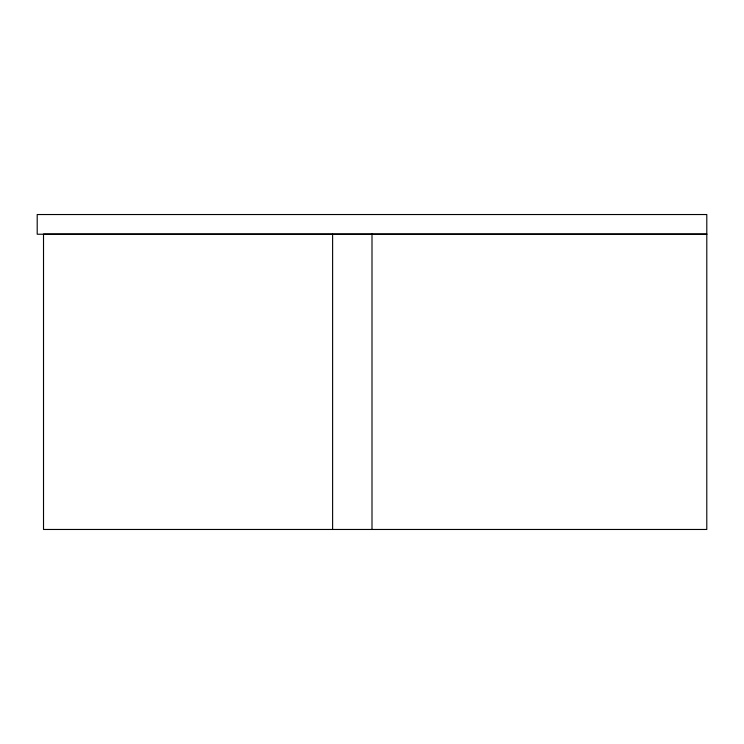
<?xml version="1.0" encoding="UTF-8"?>
<svg xmlns="http://www.w3.org/2000/svg" width="744" height="744" viewBox="0 0 744 744"><rect width="100%" height="100%" fill="white"/><g stroke="black" fill="none" stroke-linecap="round" stroke-linejoin="round"><path stroke-width="1.12" d="M706.791 234.053L43.515 234.053L43.515 529.468L706.791 529.468L706.8 214.532L37.2 214.532L37.2 234.23L706.8 234.23M372 234.053L372 529.468M332.615 234.053L332.615 529.468"/></g></svg>
